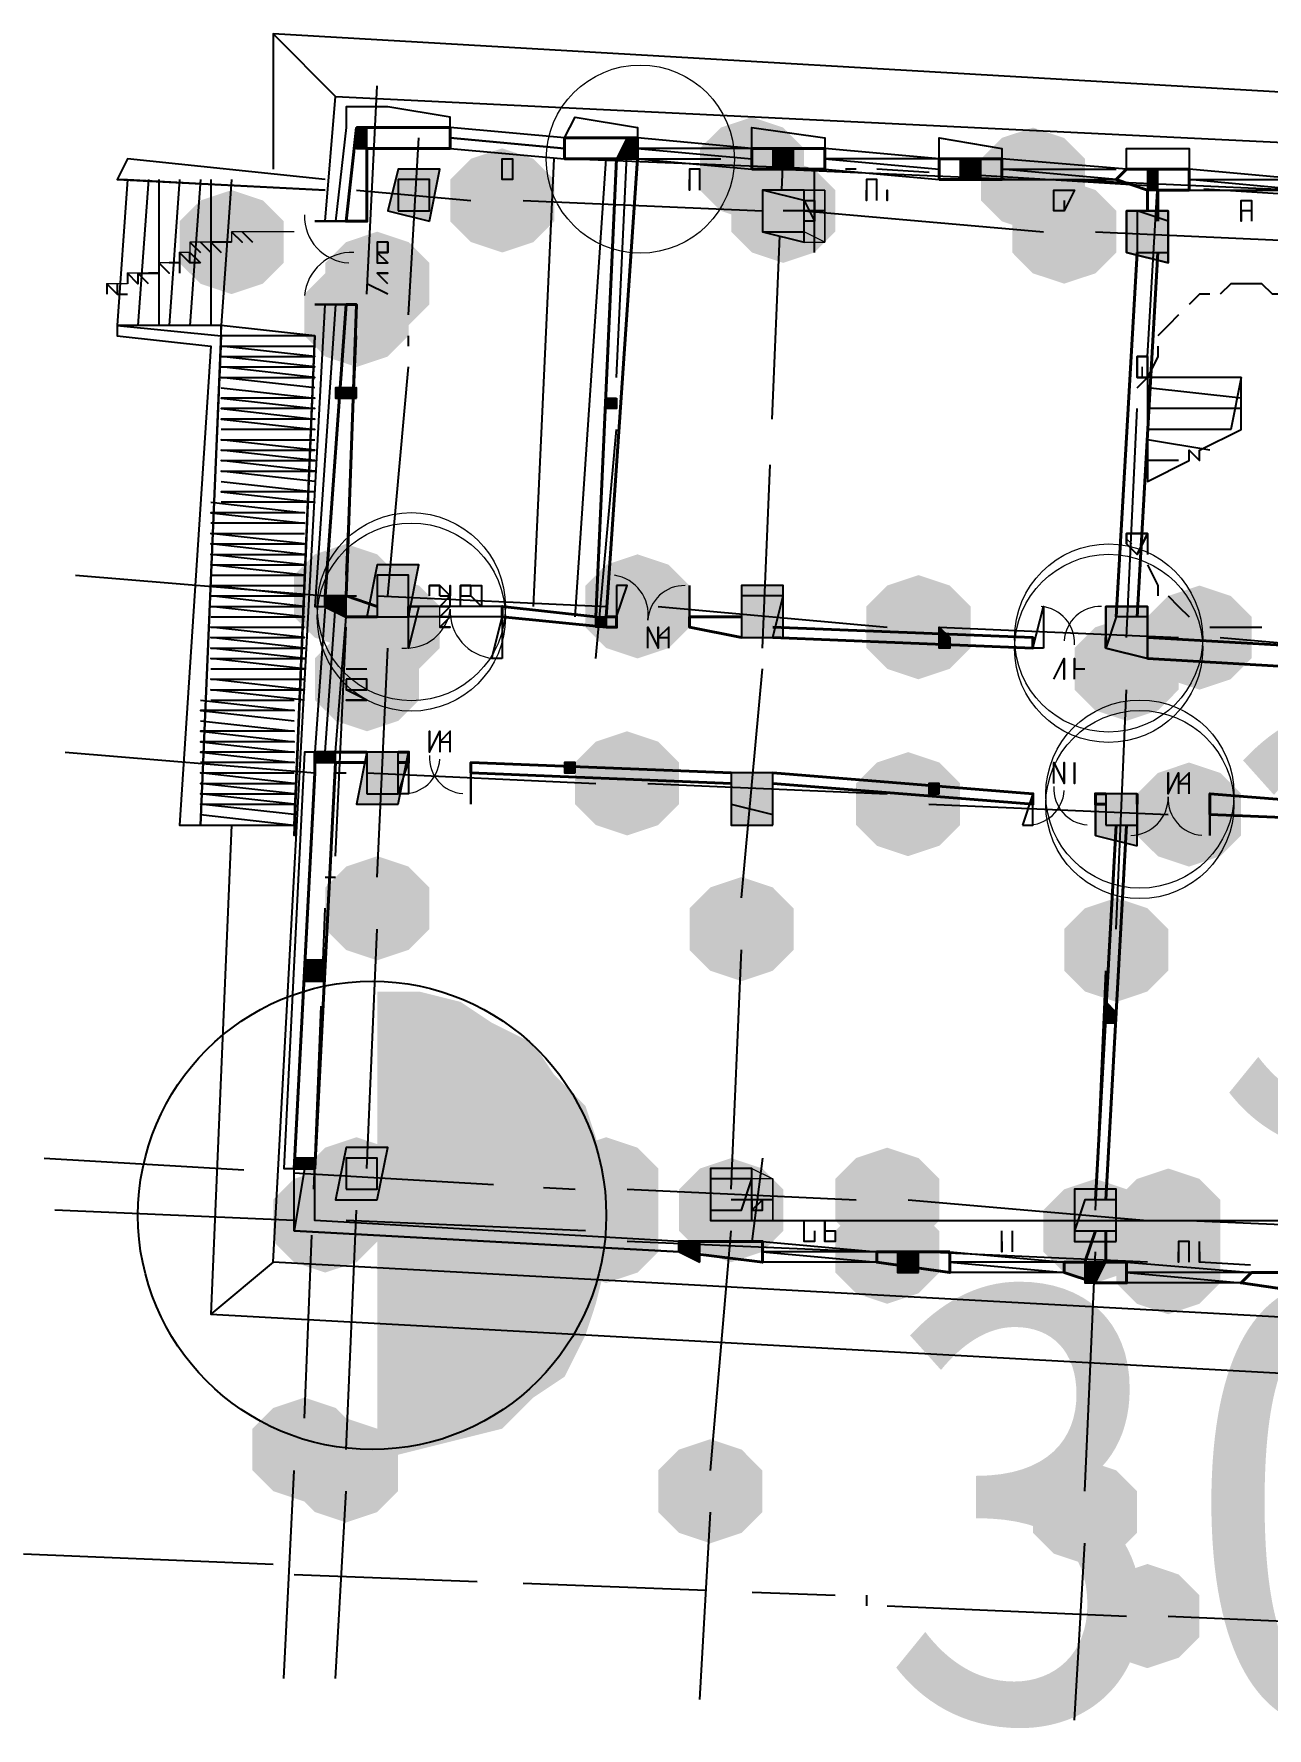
# Model space of a CAD drawing. Header units: millimetres. Extents: x 1542 to 2698, y 1376 to 2197.
# Drawn here: x 1645.37 to 1666.45, y 1821.45 to 1850.41 of the extents above; entities that cross this region are included whole.
import ezdxf

# ---------------------------------------------------------------- set-up
doc = ezdxf.new("R2010")
doc.units = ezdxf.units.MM
doc.linetypes.add('PDF_IMPORT', pattern=[1, 0.8, -0.2])
for name, color, linetype in [('PDF_0', 7, 'Continuous'), ('PDF_COLU', 7, 'Continuous'), ('PDF_COLU_GZ', 7, 'Continuous'), ('PDF_COLU_GZ_HATCH', 6, 'Continuous'), ('PDF_DOTE', 1, 'Continuous'), ('PDF_GROUND', 2, 'Continuous'), ('PDF_STAIR', 2, 'Continuous'), ('PDF_WALL', 5, 'Continuous'), ('PDF_WINDOW', 2, 'Continuous'), ('PDF_WINDOW_TEXT', 7, 'Continuous'), ('PDF_勘探点', 5, 'Continuous'), ('PDF_文字', 5, 'Continuous'), ('PDF_照明平面导线层', 3, 'Continuous')]:
    doc.layers.add(name, color=color, linetype=linetype)
for name, color, linetype, true_color in [('PDF_COLU-HATCH', 251, 'Continuous', 0x5a5a5a), ('PDF_COLUMN', 254, 'Continuous', 0xdcdcdc), ('PDF_PUB_HATCH', 8, 'Continuous', 0x7f7f7f)]:
    doc.layers.add(name, color=color, linetype=linetype, true_color=true_color)
doc.styles.add('PDF SimSun', font='')
doc.styles.get('PDF SimSun').set_extended_font_data('SimSun')

msp = doc.modelspace()

# ---------------------------------------------------------------- hatches: boundary and pattern name
at = {"layer": 'PDF_0', "transparency": 33554559}
msp.add_hatch(color=256, dxfattribs=at).paths.add_polyline_path([(1648.75, 1847.738), (1648.216, 1847.56), (1647.86, 1847.204), (1647.86, 1846.492), (1648.216, 1846.137), (1648.75, 1845.959), (1649.284, 1846.137), (1649.64, 1846.492), (1649.64, 1847.204), (1649.284, 1847.56)])
at = {"layer": 'PDF_COLU-HATCH', "transparency": 33554559}
for points in [[(1652.309, 1848.094), (1651.597, 1848.094), (1651.419, 1847.382), (1652.131, 1847.204)], [(1658.536, 1847.738), (1657.824, 1847.738), (1657.824, 1847.026), (1658.536, 1846.848)], [(1664.763, 1847.382), (1664.052, 1847.382), (1664.052, 1846.67), (1664.763, 1846.492)], [(1651.953, 1841.333), (1651.241, 1841.333), (1651.063, 1840.443), (1651.775, 1840.443)], [(1658.18, 1840.977), (1657.468, 1840.977), (1657.468, 1840.087), (1658.18, 1840.087)], [(1664.408, 1840.621), (1663.696, 1840.621), (1663.696, 1839.909), (1664.408, 1839.731)], [(1651.775, 1838.13), (1651.063, 1838.13), (1650.885, 1837.24), (1651.597, 1837.24)], [(1658.002, 1837.774), (1657.291, 1837.774), (1657.291, 1836.884), (1658.002, 1836.884)], [(1664.23, 1837.418), (1663.518, 1837.418), (1663.518, 1836.706), (1664.23, 1836.529)], [(1651.419, 1831.369), (1650.707, 1831.369), (1650.529, 1830.479), (1651.241, 1830.479)], [(1657.646, 1831.013), (1656.935, 1831.013), (1656.935, 1830.123), (1657.646, 1830.123)], [(1663.874, 1830.657), (1663.162, 1830.657), (1663.162, 1829.767), (1663.874, 1829.767)]]:
    msp.add_hatch(color=256, dxfattribs=at).paths.add_polyline_path(points)
at = {"layer": 'PDF_COLU_GZ_HATCH', "transparency": 33554559}
for points in [[(1651.063, 1848.805), (1650.885, 1848.805), (1650.885, 1848.45), (1651.063, 1848.45)], [(1655.689, 1848.628), (1655.511, 1848.628), (1655.333, 1848.272), (1655.689, 1848.272)], [(1658.358, 1848.45), (1658.002, 1848.45), (1658.002, 1848.094), (1658.358, 1848.094)], [(1661.561, 1848.272), (1661.205, 1848.272), (1661.205, 1847.916), (1661.561, 1847.916)], [(1664.586, 1848.094), (1664.408, 1848.094), (1664.408, 1847.738), (1664.586, 1847.738)], [(1650.885, 1844.357), (1650.529, 1844.357), (1650.529, 1844.179), (1650.885, 1844.179)], [(1655.333, 1844.179), (1655.155, 1844.179), (1655.155, 1844.001), (1655.333, 1844.001)], [(1650.707, 1840.799), (1650.351, 1840.799), (1650.351, 1840.621), (1650.707, 1840.443)], [(1655.155, 1840.443), (1654.977, 1840.443), (1654.977, 1840.265), (1655.155, 1840.265)], [(1661.027, 1840.087), (1660.849, 1840.265), (1660.849, 1839.909), (1661.027, 1839.909)], [(1650.529, 1838.13), (1650.173, 1838.13), (1650.173, 1837.952), (1650.529, 1837.952)], [(1654.622, 1837.952), (1654.444, 1837.952), (1654.444, 1837.774), (1654.622, 1837.774)], [(1660.849, 1837.596), (1660.671, 1837.596), (1660.671, 1837.418), (1660.849, 1837.418)], [(1650.351, 1834.571), (1649.996, 1834.571), (1649.996, 1834.215), (1650.351, 1834.215)], [(1663.874, 1833.682), (1663.696, 1833.86), (1663.696, 1833.504), (1663.874, 1833.504)], [(1650.173, 1831.191), (1649.818, 1831.191), (1649.818, 1831.013), (1650.173, 1831.013)], [(1656.757, 1829.767), (1656.401, 1829.767), (1656.401, 1829.589), (1656.757, 1829.411)], [(1660.493, 1829.589), (1660.137, 1829.589), (1660.137, 1829.234), (1660.493, 1829.234)], [(1663.696, 1829.411), (1663.34, 1829.411), (1663.34, 1829.056), (1663.518, 1829.056)]]:
    msp.add_hatch(color=256, dxfattribs=at).paths.add_polyline_path(points)
at = {"layer": 'PDF_DOTE', "transparency": 33554559}
for points in [[(1657.646, 1848.983), (1657.113, 1848.805), (1656.757, 1848.45), (1656.757, 1847.738), (1657.113, 1847.382), (1657.646, 1847.204), (1658.18, 1847.382), (1658.536, 1847.738), (1658.536, 1848.45), (1658.18, 1848.805)], [(1662.45, 1848.805), (1661.917, 1848.628), (1661.561, 1848.272), (1661.561, 1847.56), (1661.917, 1847.204), (1662.45, 1847.026), (1662.984, 1847.204), (1663.34, 1847.56), (1663.34, 1848.272), (1662.984, 1848.628)], [(1653.376, 1848.45), (1652.842, 1848.272), (1652.487, 1847.916), (1652.487, 1847.204), (1652.842, 1846.848), (1653.376, 1846.67), (1653.91, 1846.848), (1654.266, 1847.204), (1654.266, 1847.916), (1653.91, 1848.272)], [(1658.18, 1848.272), (1657.646, 1848.094), (1657.291, 1847.738), (1657.291, 1847.026), (1657.646, 1846.67), (1658.18, 1846.492), (1658.714, 1846.67), (1659.07, 1847.026), (1659.07, 1847.738), (1658.714, 1848.094)], [(1662.984, 1847.916), (1662.45, 1847.738), (1662.095, 1847.382), (1662.095, 1846.67), (1662.45, 1846.314), (1662.984, 1846.137), (1663.518, 1846.314), (1663.874, 1846.67), (1663.874, 1847.382), (1663.518, 1847.738)], [(1650.885, 1846.492), (1650.351, 1846.314), (1649.996, 1845.959), (1649.996, 1845.247), (1650.351, 1844.891), (1650.885, 1844.713), (1651.419, 1844.891), (1651.775, 1845.247), (1651.775, 1845.959), (1651.419, 1846.314)], [(1650.707, 1841.688), (1650.173, 1841.51), (1649.818, 1841.155), (1649.818, 1840.443), (1650.173, 1840.087), (1650.707, 1839.909), (1651.241, 1840.087), (1651.597, 1840.443), (1651.597, 1841.155), (1651.241, 1841.51)], [(1655.689, 1841.51), (1655.155, 1841.333), (1654.8, 1840.977), (1654.8, 1840.265), (1655.155, 1839.909), (1655.689, 1839.731), (1656.223, 1839.909), (1656.579, 1840.265), (1656.579, 1840.977), (1656.223, 1841.333)], [(1651.419, 1841.155), (1650.885, 1840.977), (1650.529, 1840.621), (1650.529, 1839.909), (1650.885, 1839.553), (1651.419, 1839.375), (1651.953, 1839.553), (1652.309, 1839.909), (1652.309, 1840.621), (1651.953, 1840.977)], [(1660.493, 1841.155), (1659.959, 1840.977), (1659.604, 1840.621), (1659.604, 1839.909), (1659.959, 1839.553), (1660.493, 1839.375), (1661.027, 1839.553), (1661.383, 1839.909), (1661.383, 1840.621), (1661.027, 1840.977)], [(1665.297, 1840.977), (1664.763, 1840.799), (1664.408, 1840.443), (1664.408, 1839.731), (1664.763, 1839.375), (1665.297, 1839.197), (1665.831, 1839.375), (1666.187, 1839.731), (1666.187, 1840.443), (1665.831, 1840.799)], [(1664.052, 1840.443), (1663.518, 1840.265), (1663.162, 1839.909), (1663.162, 1839.197), (1663.518, 1838.842), (1664.052, 1838.664), (1664.586, 1838.842), (1664.941, 1839.197), (1664.941, 1839.909), (1664.586, 1840.265)], [(1655.511, 1838.486), (1654.977, 1838.308), (1654.622, 1837.952), (1654.622, 1837.24), (1654.977, 1836.884), (1655.511, 1836.706), (1656.045, 1836.884), (1656.401, 1837.24), (1656.401, 1837.952), (1656.045, 1838.308)], [(1660.315, 1838.13), (1659.782, 1837.952), (1659.426, 1837.596), (1659.426, 1836.884), (1659.782, 1836.529), (1660.315, 1836.351), (1660.849, 1836.529), (1661.205, 1836.884), (1661.205, 1837.596), (1660.849, 1837.952)], [(1665.119, 1837.952), (1664.586, 1837.774), (1664.23, 1837.418), (1664.23, 1836.706), (1664.586, 1836.351), (1665.119, 1836.173), (1665.653, 1836.351), (1666.009, 1836.706), (1666.009, 1837.418), (1665.653, 1837.774)], [(1651.241, 1836.351), (1650.707, 1836.173), (1650.351, 1835.817), (1650.351, 1835.105), (1650.707, 1834.749), (1651.241, 1834.571), (1651.775, 1834.749), (1652.131, 1835.105), (1652.131, 1835.817), (1651.775, 1836.173)], [(1657.468, 1835.995), (1656.935, 1835.817), (1656.579, 1835.461), (1656.579, 1834.749), (1656.935, 1834.393), (1657.468, 1834.215), (1658.002, 1834.393), (1658.358, 1834.749), (1658.358, 1835.461), (1658.002, 1835.817)], [(1663.874, 1835.639), (1663.34, 1835.461), (1662.984, 1835.105), (1662.984, 1834.393), (1663.34, 1834.038), (1663.874, 1833.86), (1664.408, 1834.038), (1664.763, 1834.393), (1664.763, 1835.105), (1664.408, 1835.461)], [(1650.885, 1831.547), (1650.351, 1831.369), (1649.996, 1831.013), (1649.996, 1830.301), (1650.351, 1829.945), (1650.885, 1829.767), (1651.419, 1829.945), (1651.775, 1830.301), (1651.775, 1831.013), (1651.419, 1831.369)], [(1655.155, 1831.547), (1654.622, 1831.369), (1654.266, 1831.013), (1654.266, 1830.301), (1654.622, 1829.945), (1655.155, 1829.767), (1655.689, 1829.945), (1656.045, 1830.301), (1656.045, 1831.013), (1655.689, 1831.369)], [(1657.291, 1831.191), (1656.757, 1831.013), (1656.401, 1830.657), (1656.401, 1829.945), (1656.757, 1829.589), (1657.291, 1829.411), (1657.824, 1829.589), (1658.18, 1829.945), (1658.18, 1830.657), (1657.824, 1831.013)], [(1659.959, 1831.369), (1659.426, 1831.191), (1659.07, 1830.835), (1659.07, 1830.123), (1659.426, 1829.767), (1659.959, 1829.589), (1660.493, 1829.767), (1660.849, 1830.123), (1660.849, 1830.835), (1660.493, 1831.191)], [(1650.351, 1831.013), (1649.818, 1830.835), (1649.462, 1830.479), (1649.462, 1829.767), (1649.818, 1829.411), (1650.351, 1829.234), (1650.885, 1829.411), (1651.241, 1829.767), (1651.241, 1830.479), (1650.885, 1830.835)], [(1655.155, 1830.835), (1654.622, 1830.657), (1654.266, 1830.301), (1654.266, 1829.589), (1654.622, 1829.234), (1655.155, 1829.056), (1655.689, 1829.234), (1656.045, 1829.589), (1656.045, 1830.301), (1655.689, 1830.657)], [(1663.518, 1830.835), (1662.984, 1830.657), (1662.628, 1830.301), (1662.628, 1829.589), (1662.984, 1829.234), (1663.518, 1829.056), (1664.052, 1829.234), (1664.408, 1829.589), (1664.408, 1830.301), (1664.052, 1830.657)], [(1664.763, 1831.013), (1664.23, 1830.835), (1663.874, 1830.479), (1663.874, 1829.767), (1664.23, 1829.411), (1664.763, 1829.234), (1665.297, 1829.411), (1665.653, 1829.767), (1665.653, 1830.479), (1665.297, 1830.835)], [(1659.959, 1830.479), (1659.426, 1830.301), (1659.07, 1829.945), (1659.07, 1829.234), (1659.426, 1828.878), (1659.959, 1828.7), (1660.493, 1828.878), (1660.849, 1829.234), (1660.849, 1829.945), (1660.493, 1830.301)], [(1664.763, 1830.301), (1664.23, 1830.123), (1663.874, 1829.767), (1663.874, 1829.056), (1664.23, 1828.7), (1664.763, 1828.522), (1665.297, 1828.7), (1665.653, 1829.056), (1665.653, 1829.767), (1665.297, 1830.123)], [(1649.996, 1827.098), (1649.462, 1826.92), (1649.106, 1826.565), (1649.106, 1825.853), (1649.462, 1825.497), (1649.996, 1825.319), (1650.529, 1825.497), (1650.885, 1825.853), (1650.885, 1826.565), (1650.529, 1826.92)], [(1650.707, 1826.743), (1650.173, 1826.565), (1649.818, 1826.209), (1649.818, 1825.497), (1650.173, 1825.141), (1650.707, 1824.963), (1651.241, 1825.141), (1651.597, 1825.497), (1651.597, 1826.209), (1651.241, 1826.565)], [(1656.935, 1826.387), (1656.401, 1826.209), (1656.045, 1825.853), (1656.045, 1825.141), (1656.401, 1824.785), (1656.935, 1824.607), (1657.468, 1824.785), (1657.824, 1825.141), (1657.824, 1825.853), (1657.468, 1826.209)], [(1663.34, 1826.031), (1662.806, 1825.853), (1662.45, 1825.497), (1662.45, 1824.785), (1662.806, 1824.429), (1663.34, 1824.252), (1663.874, 1824.429), (1664.23, 1824.785), (1664.23, 1825.497), (1663.874, 1825.853)], [(1664.408, 1824.252), (1663.874, 1824.074), (1663.518, 1823.718), (1663.518, 1823.006), (1663.874, 1822.65), (1664.408, 1822.472), (1664.941, 1822.65), (1665.297, 1823.006), (1665.297, 1823.718), (1664.941, 1824.074)]]:
    msp.add_hatch(color=256, dxfattribs=at).paths.add_polyline_path(points)
at = {"layer": 'PDF_PUB_HATCH', "transparency": 33554559}
for points in [[(1652.131, 1847.916), (1651.597, 1847.916), (1651.597, 1847.382), (1652.131, 1847.382)], [(1658.536, 1847.56), (1657.824, 1847.738), (1657.824, 1847.026), (1658.536, 1847.026)], [(1664.763, 1847.204), (1664.23, 1847.382), (1664.23, 1846.67), (1664.763, 1846.67)], [(1651.775, 1841.155), (1651.241, 1841.155), (1651.241, 1840.443), (1651.775, 1840.443)], [(1658.18, 1840.799), (1657.468, 1840.799), (1657.468, 1840.087), (1658.002, 1840.087)], [(1664.408, 1840.443), (1663.874, 1840.443), (1663.696, 1839.909), (1664.408, 1839.731)], [(1651.597, 1838.13), (1651.063, 1838.13), (1651.063, 1837.418), (1651.597, 1837.418)], [(1658.002, 1837.774), (1657.291, 1837.774), (1657.291, 1837.24), (1658.002, 1837.062)], [(1664.23, 1837.418), (1663.696, 1837.418), (1663.696, 1836.884), (1664.23, 1836.884)], [(1651.241, 1831.191), (1650.707, 1831.191), (1650.707, 1830.657), (1651.241, 1830.657)], [(1657.646, 1830.835), (1656.935, 1830.835), (1656.935, 1830.301), (1657.468, 1830.301)], [(1663.874, 1830.479), (1663.34, 1830.479), (1663.162, 1829.945), (1663.874, 1829.945)]]:
    msp.add_hatch(color=256, dxfattribs=at).paths.add_polyline_path(points)
at = {"layer": 'PDF_WINDOW_TEXT', "transparency": 33554559}
for points in [[(1651.241, 1847.026), (1650.707, 1846.848), (1650.351, 1846.492), (1650.351, 1845.781), (1650.707, 1845.425), (1651.241, 1845.247), (1651.775, 1845.425), (1652.131, 1845.781), (1652.131, 1846.492), (1651.775, 1846.848)], [(1651.063, 1840.265), (1650.529, 1840.087), (1650.173, 1839.731), (1650.173, 1839.019), (1650.529, 1838.664), (1651.063, 1838.486), (1651.597, 1838.664), (1651.953, 1839.019), (1651.953, 1839.731), (1651.597, 1840.087)]]:
    msp.add_hatch(color=256, dxfattribs=at).paths.add_polyline_path(points)
at = {"layer": 'PDF_勘探点', "transparency": 33554559}
msp.add_hatch(color=256, dxfattribs=at).paths.add_polyline_path([(1651.953, 1834.038), (1651.241, 1834.038), (1651.241, 1826.031), (1653.376, 1826.565), (1653.91, 1827.098), (1654.444, 1827.454), (1654.8, 1828.166), (1654.977, 1828.7), (1655.333, 1830.123), (1654.977, 1831.547), (1654.8, 1832.08), (1654.266, 1832.614), (1653.91, 1833.148), (1653.198, 1833.504), (1652.664, 1833.86)])

# ---------------------------------------------------------------- linework, layer by layer
at = {"layer": 'PDF_0', "lineweight": 25}
for points in [[(1650.351, 1847.204), (1650.529, 1849.339), (1668.856, 1848.45)], [(1652.487, 1848.805), (1652.487, 1848.983), (1651.419, 1849.161), (1650.707, 1849.161), (1650.707, 1848.805), (1650.529, 1847.204)], [(1654.444, 1848.628), (1654.622, 1848.983), (1655.689, 1848.805), (1655.689, 1848.628)], [(1657.646, 1848.45), (1657.646, 1848.805), (1658.892, 1848.628), (1658.892, 1848.45)], [(1660.849, 1848.272), (1660.849, 1848.628), (1661.917, 1848.45), (1661.917, 1848.272)], [(1650.351, 1847.916), (1646.971, 1848.272), (1646.793, 1847.916), (1650.351, 1847.738)], [(1664.052, 1848.094), (1664.052, 1848.45), (1665.119, 1848.45), (1665.119, 1848.094)], [(1658.536, 1847.56), (1658.714, 1847.56), (1658.714, 1847.204), (1658.536, 1847.204), (1658.536, 1847.56), (1658.714, 1847.204)], [(1658.714, 1847.382), (1658.714, 1847.382)], [(1648.038, 1846.848), (1648.216, 1846.67)], [(1648.394, 1846.848), (1648.394, 1846.67), (1648.216, 1846.848)], [(1648.75, 1846.848), (1648.572, 1846.848), (1648.394, 1846.848), (1648.572, 1846.67)], [(1648.75, 1847.026), (1648.928, 1846.848), (1648.75, 1847.026)], [(1648.928, 1847.026), (1649.106, 1846.848)], [(1649.106, 1847.026), (1649.106, 1847.026)], [(1647.505, 1846.492), (1647.682, 1846.314), (1647.505, 1846.492)], [(1648.038, 1846.492), (1647.86, 1846.67), (1647.86, 1846.492), (1647.682, 1846.492)], [(1647.86, 1846.492), (1647.86, 1846.314)], [(1647.149, 1846.314), (1647.149, 1846.137), (1646.971, 1846.314), (1646.971, 1846.137)], [(1647.327, 1846.137), (1647.149, 1846.314), (1647.327, 1846.314), (1647.505, 1846.314), (1647.327, 1846.314)], [(1646.793, 1845.959), (1646.615, 1846.137), (1646.615, 1845.959)], [(1646.793, 1846.137), (1646.793, 1845.959), (1646.971, 1845.959)], [(1688.606, 1827.276), (1649.462, 1829.411), (1650.351, 1845.781)], [(1650.529, 1845.781), (1650.173, 1840.621), (1650.351, 1840.621)], [(1648.572, 1845.425), (1646.793, 1845.425), (1646.793, 1845.247), (1648.394, 1845.069), (1647.86, 1836.884), (1648.216, 1836.884), (1648.572, 1845.069)], [(1648.572, 1845.247), (1648.216, 1836.884), (1648.572, 1845.247)], [(1650.173, 1845.247), (1649.818, 1836.706), (1650.173, 1845.247)], [(1652.309, 1840.799), (1652.487, 1840.799), (1652.309, 1840.621), (1652.487, 1840.621), (1652.487, 1840.799)], [(1653.376, 1840.621), (1651.775, 1840.621)], [(1653.376, 1840.443), (1651.775, 1840.443)], [(1652.309, 1840.621), (1652.309, 1840.621)], [(1652.309, 1840.443), (1652.487, 1840.621), (1652.309, 1840.443)], [(1652.487, 1840.621), (1652.309, 1840.443), (1652.487, 1840.621)], [(1652.309, 1840.443), (1652.487, 1840.443), (1652.309, 1840.443)], [(1652.487, 1840.443), (1652.309, 1840.265), (1652.487, 1840.443)], [(1652.309, 1840.265), (1652.487, 1840.265), (1652.309, 1840.265)], [(1652.487, 1840.265), (1652.487, 1840.265)], [(1650.173, 1838.13), (1649.996, 1838.13), (1649.64, 1831.013), (1649.818, 1831.013)], [(1657.646, 1830.301), (1657.824, 1830.301), (1657.824, 1830.479), (1657.646, 1830.479), (1657.646, 1830.301), (1657.824, 1830.479)], [(1657.824, 1830.479), (1657.824, 1830.479)]]:
    msp.add_lwpolyline(points, dxfattribs=at)
for points in [[(1650.351, 1847.738), (1646.793, 1847.916), (1646.971, 1847.916)], [(1664.052, 1847.382), (1664.763, 1847.382), (1664.763, 1846.492), (1664.052, 1846.67)], [(1648.216, 1846.492), (1648.038, 1846.492), (1648.038, 1846.67)], [(1648.572, 1845.247), (1648.572, 1845.425), (1646.793, 1845.425)], [(1663.696, 1840.621), (1664.408, 1840.621), (1664.408, 1839.731), (1663.696, 1839.909)]]:
    msp.add_lwpolyline(points, close=True, dxfattribs=at)
at = {"layer": 'PDF_0', "lineweight": 0}
for points in [[(1658.536, 1846.848), (1658.892, 1846.848), (1658.892, 1847.738), (1658.536, 1847.738), (1658.892, 1847.738), (1658.892, 1846.848), (1658.536, 1847.026)], [(1649.818, 1847.026), (1648.75, 1847.026), (1648.75, 1846.848), (1648.394, 1846.848), (1648.038, 1846.848), (1648.038, 1846.67), (1647.86, 1846.67), (1647.86, 1846.492), (1647.505, 1846.492), (1647.505, 1846.314), (1647.149, 1846.314), (1646.971, 1846.314), (1646.971, 1846.137), (1646.615, 1846.137)], [(1652.309, 1840.265), (1652.309, 1840.443), (1652.309, 1840.621), (1652.487, 1840.799)], [(1657.646, 1831.013), (1658.002, 1830.835), (1658.002, 1830.123), (1657.646, 1830.123), (1658.002, 1830.123), (1658.002, 1830.835), (1657.646, 1830.835)]]:
    msp.add_lwpolyline(points, dxfattribs=at)
at = {"layer": 'PDF_0', "color": 4, "lineweight": 25}
for points in [[(1649.996, 1831.013), (1649.818, 1829.945), (1656.401, 1829.589), (1649.818, 1829.945), (1649.818, 1831.013)], [(1656.401, 1829.767), (1650.173, 1830.123), (1650.173, 1831.013)]]:
    msp.add_lwpolyline(points, dxfattribs=at)
at = {"layer": 'PDF_COLU', "lineweight": 25}
for points in [[(1652.131, 1847.204), (1652.309, 1848.094), (1651.597, 1848.094), (1651.419, 1847.382)], [(1658.536, 1846.848), (1658.536, 1847.738), (1657.824, 1847.738), (1657.824, 1847.026)], [(1664.763, 1846.492), (1664.763, 1847.382), (1664.052, 1847.382), (1664.052, 1846.67)], [(1651.775, 1840.443), (1651.953, 1841.333), (1651.241, 1841.333), (1651.063, 1840.443)], [(1658.18, 1840.087), (1658.18, 1840.977), (1657.468, 1840.977), (1657.468, 1840.087)], [(1664.408, 1839.731), (1664.408, 1840.621), (1663.696, 1840.621), (1663.696, 1839.909)], [(1651.597, 1837.24), (1651.775, 1838.13), (1651.063, 1838.13), (1650.885, 1837.24)], [(1658.002, 1836.884), (1658.002, 1837.774), (1657.291, 1837.774), (1657.291, 1836.884)], [(1664.23, 1836.529), (1664.23, 1837.418), (1663.518, 1837.418), (1663.518, 1836.706)], [(1651.241, 1830.479), (1651.419, 1831.369), (1650.707, 1831.369), (1650.529, 1830.479)], [(1657.646, 1830.123), (1657.646, 1831.013), (1656.935, 1831.013), (1656.935, 1830.123)], [(1663.874, 1829.767), (1663.874, 1830.657), (1663.162, 1830.657), (1663.162, 1829.767)]]:
    msp.add_lwpolyline(points, close=True, dxfattribs=at)
at = {"layer": 'PDF_COLU_GZ', "lineweight": 25}
for points in [[(1651.063, 1848.45), (1651.063, 1848.805), (1650.885, 1848.805), (1650.885, 1848.45)], [(1655.689, 1848.272), (1655.689, 1848.628), (1655.511, 1848.628), (1655.333, 1848.272)], [(1658.358, 1848.094), (1658.358, 1848.45), (1658.002, 1848.45), (1658.002, 1848.094)], [(1661.561, 1847.916), (1661.561, 1848.272), (1661.205, 1848.272), (1661.205, 1847.916)], [(1664.586, 1847.738), (1664.586, 1848.094), (1664.408, 1848.094), (1664.408, 1847.738)], [(1664.23, 1844.535), (1664.23, 1844.891), (1664.408, 1844.891), (1664.408, 1844.535), (1664.23, 1844.535), (1664.408, 1844.535), (1664.408, 1844.891), (1664.23, 1844.891)], [(1650.885, 1844.179), (1650.885, 1844.357), (1650.529, 1844.357), (1650.529, 1844.179)], [(1655.333, 1844.179), (1655.333, 1844.001), (1655.155, 1844.001), (1655.155, 1844.179)], [(1664.052, 1841.688), (1664.052, 1841.866), (1664.408, 1841.866), (1664.23, 1841.51), (1664.052, 1841.688), (1664.23, 1841.51), (1664.408, 1841.866), (1664.052, 1841.866)], [(1650.707, 1840.443), (1650.707, 1840.799), (1650.351, 1840.799), (1650.351, 1840.621)], [(1655.155, 1840.443), (1655.155, 1840.265), (1654.977, 1840.265), (1654.977, 1840.443)], [(1661.027, 1840.087), (1661.027, 1839.909), (1660.849, 1839.909), (1660.849, 1840.265)], [(1650.529, 1837.952), (1650.529, 1838.13), (1650.173, 1838.13), (1650.173, 1837.952)], [(1654.622, 1837.774), (1654.622, 1837.952), (1654.444, 1837.952), (1654.444, 1837.774)], [(1660.849, 1837.418), (1660.849, 1837.596), (1660.671, 1837.596), (1660.671, 1837.418)], [(1650.351, 1834.215), (1650.351, 1834.571), (1649.996, 1834.571), (1649.996, 1834.215)], [(1663.874, 1833.504), (1663.874, 1833.682), (1663.696, 1833.86), (1663.696, 1833.504)], [(1650.173, 1831.013), (1650.173, 1831.191), (1649.818, 1831.191), (1649.818, 1831.013)], [(1656.757, 1829.411), (1656.757, 1829.767), (1656.401, 1829.767), (1656.401, 1829.589)], [(1660.493, 1829.234), (1660.493, 1829.589), (1660.137, 1829.589), (1660.137, 1829.234)], [(1663.518, 1829.056), (1663.696, 1829.411), (1663.34, 1829.411), (1663.34, 1829.056)]]:
    msp.add_lwpolyline(points, close=True, dxfattribs=at)
at = {"layer": 'PDF_COLU_GZ_HATCH', "lineweight": 0}
for points in [[(1664.319, 1844.535), (1664.319, 1844.713), (1664.319, 1844.713), (1664.319, 1844.713), (1664.319, 1844.713), (1664.319, 1844.713)], [(1664.052, 1841.777), (1664.141, 1841.688), (1664.141, 1841.688), (1664.141, 1841.688), (1664.141, 1841.688), (1664.141, 1841.688)]]:
    msp.add_lwpolyline(points, close=True, dxfattribs=at)
at = {"layer": 'PDF_COLUMN', "lineweight": 25}
for points in [[(1651.597, 1847.382), (1652.131, 1847.382), (1652.131, 1847.916), (1651.597, 1847.916)], [(1657.824, 1847.026), (1658.536, 1847.026), (1658.536, 1847.56), (1657.824, 1847.738)], [(1664.23, 1846.67), (1664.763, 1846.67), (1664.763, 1847.204), (1664.23, 1847.382)], [(1651.241, 1840.443), (1651.775, 1840.443), (1651.775, 1841.155), (1651.241, 1841.155)], [(1657.468, 1840.087), (1658.002, 1840.087), (1658.18, 1840.799), (1657.468, 1840.799)], [(1663.696, 1839.909), (1664.408, 1839.731), (1664.408, 1840.443), (1663.874, 1840.443)], [(1651.063, 1837.418), (1651.597, 1837.418), (1651.597, 1838.13), (1651.063, 1838.13)], [(1657.291, 1837.24), (1658.002, 1837.062), (1658.002, 1837.774), (1657.291, 1837.774)], [(1663.696, 1836.884), (1664.23, 1836.884), (1664.23, 1837.418), (1663.696, 1837.418)], [(1650.707, 1830.657), (1651.241, 1830.657), (1651.241, 1831.191), (1650.707, 1831.191)], [(1656.935, 1830.301), (1657.468, 1830.301), (1657.646, 1830.835), (1656.935, 1830.835)], [(1663.162, 1829.945), (1663.874, 1829.945), (1663.874, 1830.479), (1663.34, 1830.479)]]:
    msp.add_lwpolyline(points, close=True, dxfattribs=at)
at = {"layer": 'PDF_DOTE', "lineweight": 25}
for points in [[(1651.063, 1845.959), (1651.241, 1849.517)], [(1651.775, 1845.603), (1651.953, 1848.628)], [(1658.892, 1848.094), (1654.444, 1848.272), (1657.113, 1848.272)], [(1655.333, 1844.535), (1655.511, 1848.45)], [(1662.095, 1847.916), (1658.002, 1848.094)], [(1658.714, 1846.67), (1658.714, 1848.094)], [(1659.426, 1848.094), (1659.248, 1848.094)], [(1666.899, 1847.738), (1662.806, 1847.916)], [(1664.408, 1844.891), (1664.586, 1847.916)], [(1650.885, 1847.738), (1652.842, 1847.56)], [(1653.732, 1847.56), (1657.824, 1847.382)], [(1658.892, 1847.382), (1658.18, 1847.382)], [(1658.536, 1847.382), (1662.628, 1847.026)], [(1663.518, 1847.026), (1667.432, 1846.848)], [(1650.707, 1841.155), (1650.885, 1845.247)], [(1651.775, 1845.069), (1651.775, 1845.247)], [(1651.419, 1840.799), (1651.775, 1844.713)], [(1664.23, 1844.357), (1664.408, 1844.535)], [(1655.333, 1844.001), (1655.333, 1844.179)], [(1664.052, 1840.087), (1664.23, 1844.001)], [(1654.977, 1839.731), (1655.333, 1843.646)], [(1646.081, 1841.155), (1650.351, 1840.799)], [(1650.707, 1840.799), (1650.885, 1840.799)], [(1651.241, 1840.799), (1655.155, 1840.621)], [(1656.045, 1840.621), (1659.959, 1840.265)], [(1650.529, 1836.351), (1650.707, 1840.265)], [(1660.849, 1840.265), (1664.941, 1840.087)], [(1651.241, 1835.995), (1651.419, 1839.909)], [(1665.653, 1840.087), (1669.745, 1839.731)], [(1657.468, 1835.639), (1657.824, 1839.553)], [(1663.874, 1835.105), (1664.052, 1839.197)], [(1645.903, 1838.13), (1650.173, 1837.774)], [(1650.529, 1837.774), (1650.707, 1837.774)], [(1651.063, 1837.774), (1654.977, 1837.596)], [(1655.867, 1837.596), (1659.959, 1837.418)], [(1660.671, 1837.24), (1664.763, 1837.062)], [(1665.475, 1837.062), (1669.568, 1836.884)], [(1650.351, 1835.995), (1650.529, 1835.995)], [(1651.063, 1831.013), (1651.241, 1835.105)], [(1657.291, 1830.657), (1657.468, 1834.749)], [(1663.518, 1830.301), (1663.696, 1834.393)], [(1657.824, 1831.191), (1657.646, 1829.767)], [(1655.511, 1830.657), (1659.426, 1830.479)], [(1649.818, 1830.123), (1645.725, 1830.301)], [(1650.707, 1826.209), (1650.885, 1830.301)], [(1658.002, 1830.479), (1657.291, 1830.479)], [(1660.315, 1830.479), (1664.408, 1830.123)], [(1654.8, 1829.945), (1650.707, 1830.123)], [(1665.119, 1830.123), (1669.212, 1829.945)], [(1659.604, 1829.589), (1655.511, 1829.767)], [(1656.935, 1825.853), (1657.291, 1829.945)], [(1664.408, 1829.411), (1660.493, 1829.589)], [(1663.34, 1825.497), (1663.518, 1829.589)], [(1649.64, 1822.294), (1649.818, 1825.853)], [(1650.529, 1822.294), (1650.707, 1825.497)], [(1656.757, 1821.938), (1656.935, 1825.141)], [(1663.162, 1821.583), (1663.34, 1824.607)], [(1645.192, 1824.429), (1649.462, 1824.252)], [(1659.604, 1823.718), (1659.604, 1823.54)], [(1659.959, 1823.54), (1664.052, 1823.362)], [(1664.763, 1823.362), (1668.856, 1823.184)]]:
    msp.add_lwpolyline(points, dxfattribs=at)
at = {"layer": 'PDF_DOTE', "linetype": 'PDF_IMPORT', "lineweight": 25, "ltscale": 3.918436}
for points in [[(1657.824, 1839.909), (1658.18, 1848.272)], [(1668.5, 1847.56), (1659.782, 1848.094)], [(1649.996, 1826.743), (1650.351, 1835.461)], [(1649.818, 1824.074), (1659.07, 1823.718)]]:
    msp.add_lwpolyline(points, dxfattribs=at)
at = {"layer": 'PDF_DOTE', "linetype": 'PDF_IMPORT', "lineweight": 25, "ltscale": 4.273953}
msp.add_lwpolyline([(1645.547, 1831.191), (1654.622, 1830.657)], dxfattribs=at)
at = {"layer": 'PDF_DOTE', "linetype": 'PDF_IMPORT', "lineweight": 25, "ltscale": 3.930536}
msp.add_lwpolyline([(1674.016, 1828.878), (1665.297, 1829.411)], dxfattribs=at)
at = {"layer": 'PDF_GROUND', "lineweight": 25}
for points in [[(1649.462, 1850.407), (1649.462, 1848.094)], [(1667.966, 1849.339), (1649.462, 1850.407), (1650.529, 1849.339)], [(1648.75, 1836.884), (1648.394, 1828.522)], [(1649.462, 1829.411), (1648.394, 1828.522), (1687.182, 1826.387)]]:
    msp.add_lwpolyline(points, dxfattribs=at)
at = {"layer": 'PDF_STAIR', "lineweight": 25}
for points in [[(1646.971, 1847.916), (1646.793, 1845.425)], [(1647.327, 1847.916), (1647.149, 1845.425)], [(1647.505, 1847.916), (1647.505, 1845.425)], [(1647.86, 1847.916), (1647.682, 1845.425)], [(1648.216, 1847.916), (1648.038, 1845.425)], [(1648.394, 1847.916), (1648.394, 1845.425)], [(1648.75, 1847.916), (1648.572, 1845.425)], [(1650.173, 1845.247), (1648.572, 1845.425), (1648.216, 1836.884), (1649.818, 1836.884), (1650.173, 1845.247), (1648.572, 1845.247)], [(1650.173, 1844.357), (1648.572, 1844.535), (1650.173, 1844.535), (1648.572, 1844.713), (1650.173, 1844.713), (1648.572, 1844.891), (1650.173, 1844.891), (1648.572, 1845.069), (1650.173, 1845.069)], [(1666.009, 1843.646), (1666.009, 1844.535), (1664.408, 1844.535), (1664.408, 1842.756), (1665.119, 1843.112), (1665.119, 1843.29), (1665.297, 1843.112), (1665.297, 1843.29), (1666.009, 1843.646), (1666.009, 1844.535), (1665.831, 1843.646), (1664.408, 1843.646)], [(1666.009, 1844.535), (1666.009, 1844.535)], [(1648.572, 1844.357), (1650.173, 1844.179), (1648.572, 1844.179), (1650.173, 1844.001), (1648.572, 1844.001), (1650.173, 1843.824), (1648.572, 1843.824), (1650.173, 1843.646), (1648.572, 1843.646)], [(1666.009, 1844.179), (1664.408, 1844.357)], [(1666.009, 1844.001), (1664.408, 1844.001)], [(1650.173, 1842.756), (1648.572, 1842.934), (1650.173, 1842.934), (1648.572, 1843.112), (1650.173, 1843.112), (1648.572, 1843.29), (1650.173, 1843.29), (1648.572, 1843.468), (1650.173, 1843.468)], [(1665.475, 1843.29), (1664.408, 1843.468)], [(1664.941, 1843.112), (1664.408, 1843.112)], [(1648.572, 1842.756), (1650.173, 1842.578), (1648.572, 1842.578), (1650.173, 1842.4), (1648.572, 1842.4)], [(1648.394, 1842.4), (1649.996, 1842.222), (1648.394, 1842.222), (1649.996, 1842.044), (1648.394, 1842.044)], [(1648.394, 1841.155), (1649.996, 1841.155), (1648.394, 1841.333), (1649.996, 1841.333), (1648.394, 1841.51), (1649.996, 1841.51), (1648.394, 1841.688), (1649.996, 1841.688), (1648.394, 1841.866), (1649.996, 1841.866)], [(1648.394, 1840.443), (1649.996, 1840.443), (1648.394, 1840.621), (1649.996, 1840.621), (1648.394, 1840.799), (1649.996, 1840.799), (1648.394, 1840.977), (1649.996, 1840.977)], [(1648.394, 1839.553), (1649.996, 1839.553), (1648.394, 1839.731), (1649.996, 1839.731), (1648.394, 1839.909), (1649.996, 1839.909), (1648.394, 1840.087), (1649.996, 1840.087), (1648.394, 1840.265), (1649.996, 1840.265)], [(1649.996, 1839.019), (1648.394, 1839.197), (1649.996, 1839.197), (1648.394, 1839.375), (1649.996, 1839.375)], [(1648.216, 1839.019), (1649.818, 1838.842), (1648.216, 1838.842), (1649.818, 1838.664)], [(1648.394, 1839.019), (1649.818, 1839.019)], [(1648.216, 1838.664), (1649.818, 1838.486), (1648.216, 1838.486), (1649.818, 1838.308), (1648.216, 1838.308), (1649.818, 1838.13), (1648.216, 1838.13), (1649.818, 1837.952), (1648.216, 1837.952)], [(1649.818, 1837.062), (1648.216, 1837.24), (1649.818, 1837.24), (1648.216, 1837.418), (1649.818, 1837.418), (1648.216, 1837.596), (1649.818, 1837.596), (1648.216, 1837.774), (1649.818, 1837.774)], [(1648.216, 1837.062), (1649.818, 1836.884)]]:
    msp.add_lwpolyline(points, dxfattribs=at)
at = {"layer": 'PDF_STAIR', "color": 254, "lineweight": 25, "true_color": 0xdcdcdc}
for points in [[(1665.475, 1845.959), (1665.297, 1845.959), (1665.119, 1845.781)], [(1666.721, 1845.959), (1666.543, 1845.959), (1666.365, 1846.137), (1666.187, 1846.137), (1665.831, 1846.137), (1665.653, 1845.959)], [(1664.941, 1845.603), (1664.763, 1845.425), (1664.586, 1845.247)], [(1664.586, 1845.069), (1664.586, 1844.891), (1664.408, 1844.535)], [(1664.408, 1841.866), (1664.408, 1841.51)], [(1664.408, 1841.333), (1664.586, 1840.977), (1664.586, 1840.799)], [(1664.763, 1840.799), (1664.941, 1840.621), (1665.119, 1840.443)], [(1665.475, 1840.265), (1665.831, 1840.265), (1666.009, 1840.265), (1666.365, 1840.265)]]:
    msp.add_lwpolyline(points, dxfattribs=at)
at = {"layer": 'PDF_WALL', "lineweight": 40}
for points in [[(1650.885, 1848.805), (1650.707, 1847.204), (1651.063, 1847.204), (1651.063, 1848.45), (1652.487, 1848.45), (1652.487, 1848.805)], [(1655.511, 1848.628), (1654.444, 1848.628), (1654.444, 1848.272), (1655.333, 1848.272), (1654.977, 1840.443), (1653.376, 1840.621), (1653.376, 1840.443), (1655.155, 1840.265), (1655.333, 1840.265), (1655.333, 1840.443), (1655.155, 1840.443), (1655.689, 1848.272), (1655.689, 1848.628)], [(1657.646, 1848.094), (1658.892, 1848.094), (1658.892, 1848.45), (1657.646, 1848.45)], [(1660.849, 1847.916), (1661.917, 1847.916), (1661.917, 1848.272), (1660.849, 1848.272)], [(1656.401, 1829.589), (1657.824, 1829.411), (1657.824, 1829.767), (1656.401, 1829.767)], [(1661.027, 1829.589), (1659.782, 1829.589), (1659.782, 1829.411), (1661.027, 1829.234)], [(1667.254, 1829.234), (1666.187, 1829.234), (1666.009, 1829.056), (1667.254, 1828.878)]]:
    msp.add_lwpolyline(points, close=True, dxfattribs=at)
for points in [[(1664.586, 1847.204), (1664.586, 1847.738), (1665.119, 1847.738), (1665.119, 1848.094), (1664.586, 1848.094), (1664.052, 1848.094), (1663.874, 1847.916), (1664.408, 1847.738), (1664.408, 1847.382)], [(1664.23, 1846.67), (1663.874, 1840.443)], [(1664.586, 1846.67), (1664.23, 1840.443)], [(1651.241, 1840.621), (1650.707, 1840.799), (1650.885, 1845.781), (1650.707, 1845.781), (1650.351, 1840.799), (1650.351, 1840.621), (1650.707, 1840.443), (1651.241, 1840.443)], [(1667.788, 1839.909), (1668.144, 1844.713), (1667.788, 1844.713), (1667.61, 1839.909), (1664.408, 1840.087)], [(1651.775, 1840.443), (1651.775, 1840.621)], [(1657.468, 1840.443), (1656.579, 1840.443), (1656.579, 1840.265), (1657.468, 1840.087)], [(1658.002, 1840.087), (1662.45, 1839.909), (1662.45, 1840.087), (1658.002, 1840.265)], [(1663.696, 1840.087), (1663.696, 1839.909)], [(1664.408, 1839.731), (1667.432, 1839.553)], [(1651.063, 1838.13), (1650.529, 1838.13), (1650.173, 1838.13), (1650.173, 1837.774), (1649.818, 1831.013), (1650.173, 1831.013), (1650.529, 1837.952), (1651.063, 1837.952)], [(1651.597, 1837.952), (1651.775, 1837.952), (1651.775, 1838.13), (1651.597, 1838.13)], [(1657.291, 1837.774), (1652.842, 1837.952), (1652.842, 1837.774), (1657.291, 1837.596)], [(1658.002, 1837.596), (1662.45, 1837.24), (1662.45, 1837.418), (1658.002, 1837.774)], [(1663.696, 1837.418), (1663.518, 1837.418), (1663.518, 1837.24), (1663.696, 1837.24)], [(1664.23, 1837.24), (1664.23, 1837.418)], [(1669.923, 1837.062), (1665.475, 1837.418), (1665.475, 1837.062), (1669.923, 1836.884)], [(1663.874, 1836.884), (1663.518, 1830.479)], [(1664.052, 1836.884), (1663.696, 1830.479)], [(1663.518, 1829.945), (1663.34, 1829.411), (1662.984, 1829.411), (1662.984, 1829.234), (1663.518, 1829.056), (1664.052, 1829.056), (1664.052, 1829.411), (1663.696, 1829.411), (1663.696, 1829.945)]]:
    msp.add_lwpolyline(points, dxfattribs=at)
at = {"layer": 'PDF_WALL', "lineweight": 0}
for centre in [(1655.737, 1848.266), (1651.823, 1840.615), (1651.823, 1840.437), (1663.744, 1840.081), (1663.744, 1839.903), (1664.278, 1837.412), (1664.278, 1837.234)]:
    msp.add_circle(centre, 1.608, dxfattribs=at)
at = {"layer": 'PDF_WINDOW', "lineweight": 25}
for points in [[(1652.487, 1848.45), (1654.444, 1848.272), (1654.444, 1848.628), (1652.487, 1848.805)], [(1655.333, 1840.977), (1655.333, 1840.443), (1655.511, 1840.977)], [(1650.351, 1840.621), (1650.173, 1838.13), (1650.529, 1838.13), (1650.707, 1840.443)], [(1651.953, 1840.621), (1651.775, 1839.909), (1651.775, 1840.621)], [(1653.376, 1839.731), (1653.198, 1839.731), (1653.376, 1840.443)], [(1662.628, 1839.909), (1662.45, 1839.909), (1662.628, 1840.621)], [(1651.597, 1837.418), (1651.775, 1837.952), (1651.775, 1837.418)], [(1662.273, 1836.884), (1662.45, 1836.884), (1662.45, 1837.418)]]:
    msp.add_lwpolyline(points, close=True, dxfattribs=at)
for points in [[(1654.444, 1848.45), (1652.487, 1848.628), (1654.444, 1848.45)], [(1657.646, 1848.45), (1655.689, 1848.628), (1655.689, 1848.272), (1657.646, 1848.094), (1657.646, 1848.45), (1655.689, 1848.45), (1657.646, 1848.272)], [(1660.849, 1848.272), (1658.892, 1848.45), (1658.892, 1848.094), (1660.849, 1847.916), (1660.849, 1848.272), (1658.892, 1848.272), (1660.849, 1848.094)], [(1663.874, 1847.916), (1664.052, 1848.094), (1661.917, 1848.272), (1661.917, 1847.916), (1663.874, 1847.916), (1661.917, 1848.094), (1663.874, 1848.094)], [(1667.077, 1847.916), (1665.119, 1848.094), (1665.119, 1847.738), (1667.077, 1847.738), (1665.119, 1847.916), (1667.077, 1847.916), (1667.077, 1847.738)], [(1650.173, 1847.204), (1650.885, 1847.204), (1650.173, 1847.204)], [(1650.885, 1847.204), (1650.885, 1847.204)], [(1650.173, 1845.781), (1650.885, 1845.781), (1650.173, 1845.781)], [(1650.173, 1845.781), (1650.173, 1845.781)], [(1650.885, 1845.781), (1650.885, 1845.781)], [(1656.579, 1840.977), (1656.579, 1840.265), (1656.579, 1840.977)], [(1656.579, 1840.977), (1656.579, 1840.977)], [(1650.351, 1838.13), (1650.529, 1840.621)], [(1653.376, 1840.443), (1653.376, 1840.443)], [(1655.333, 1840.443), (1655.333, 1840.443)], [(1662.628, 1840.621), (1662.628, 1840.621)], [(1663.696, 1840.443), (1663.696, 1839.909), (1663.696, 1840.443)], [(1656.579, 1840.265), (1656.579, 1840.265)], [(1651.775, 1839.909), (1651.775, 1839.909)], [(1663.696, 1839.909), (1663.696, 1839.909)], [(1651.775, 1837.952), (1651.775, 1837.952)], [(1652.842, 1837.24), (1652.842, 1837.952), (1652.842, 1837.24)], [(1652.842, 1837.952), (1652.842, 1837.952)], [(1652.842, 1837.24), (1652.842, 1837.24)], [(1662.45, 1837.418), (1662.45, 1837.418)], [(1663.518, 1836.706), (1663.518, 1837.418), (1663.518, 1836.706)], [(1663.518, 1837.418), (1663.518, 1837.418)], [(1664.23, 1836.706), (1664.23, 1837.24), (1664.23, 1836.706)], [(1664.23, 1837.24), (1664.23, 1837.24)], [(1665.475, 1836.706), (1665.475, 1837.24), (1665.475, 1836.706)], [(1665.475, 1837.24), (1665.475, 1837.24)], [(1665.475, 1836.706), (1665.475, 1836.706)], [(1659.782, 1829.411), (1657.824, 1829.411), (1657.824, 1829.767), (1659.782, 1829.589), (1657.824, 1829.589), (1659.782, 1829.411), (1659.782, 1829.589)], [(1662.984, 1829.234), (1661.027, 1829.234), (1661.027, 1829.589), (1662.984, 1829.411), (1661.027, 1829.411), (1662.984, 1829.234), (1662.984, 1829.411)], [(1666.009, 1829.056), (1664.052, 1829.056), (1664.052, 1829.411), (1666.187, 1829.234), (1664.052, 1829.234), (1666.009, 1829.056), (1666.187, 1829.234)]]:
    msp.add_lwpolyline(points, dxfattribs=at)
at = {"layer": 'PDF_WINDOW', "lineweight": 13}
for points in [[(1656.507, 1840.976, 0.406736), (1655.868, 1840.387, 0.406736), (1655.294, 1841.153)], [(1651.663, 1839.909, 0.406734), (1652.488, 1840.575, 0.406734), (1653.224, 1839.734)], [(1664.123, 1836.707, 0.406736), (1664.764, 1837.363, 0.406736), (1665.337, 1836.708)]]:
    msp.add_lwpolyline(points, format="xyb", dxfattribs=at)
for centre, radius, start, end in [((1650.796, 1847.293), 0.801, 178.3851, 266.9182), ((1650.796, 1845.87), 0.801, 86.9184, 175.4514), ((1662.539, 1839.998), 0.623, 356.9183, 85.4517), ((1663.607, 1839.998), 0.623, 88.3848, 176.9183), ((1652.753, 1838.041), 0.623, 176.9183, 265.4517), ((1651.686, 1838.041), 0.623, 268.3848, 356.9183), ((1663.429, 1837.507), 0.623, 176.9183, 265.4517), ((1662.361, 1837.507), 0.623, 268.3848, 356.9183)]:
    msp.add_arc(centre, radius, start, end, dxfattribs=at)
at = {"layer": 'PDF_WINDOW_TEXT', "lineweight": 25}
for points in [[(1653.554, 1848.094), (1653.554, 1847.916), (1653.376, 1847.916), (1653.376, 1848.094), (1653.376, 1848.272), (1653.554, 1848.272), (1653.554, 1847.916)], [(1656.757, 1847.738), (1656.757, 1848.094), (1656.579, 1848.094), (1656.579, 1847.916), (1656.579, 1847.738), (1656.579, 1847.916)], [(1659.782, 1847.56), (1659.782, 1847.916), (1659.604, 1847.916), (1659.604, 1847.738), (1659.604, 1847.56), (1659.604, 1847.738)], [(1659.959, 1847.56), (1659.959, 1847.738), (1659.959, 1847.56), (1659.959, 1847.738)], [(1662.984, 1847.56), (1662.984, 1847.382), (1662.806, 1847.382), (1662.806, 1847.56), (1662.806, 1847.738), (1662.984, 1847.738), (1663.162, 1847.738), (1662.984, 1847.382)], [(1666.187, 1847.382), (1666.009, 1847.382), (1666.009, 1847.204), (1666.009, 1847.382), (1666.009, 1847.56), (1666.187, 1847.56), (1666.187, 1847.204)], [(1651.419, 1846.848), (1651.419, 1846.67), (1651.419, 1846.848), (1651.241, 1846.848), (1651.241, 1846.67), (1651.241, 1846.492), (1651.419, 1846.492), (1651.241, 1846.67), (1651.419, 1846.67), (1651.241, 1846.67), (1651.241, 1846.492)], [(1651.419, 1846.137), (1651.241, 1846.314), (1651.419, 1846.314), (1651.241, 1846.314), (1651.419, 1846.314)], [(1651.419, 1845.959), (1651.063, 1846.137)], [(1652.131, 1840.799), (1652.131, 1840.977), (1652.309, 1840.977), (1652.131, 1840.977)], [(1652.309, 1840.799), (1652.309, 1840.977), (1652.487, 1840.799), (1652.487, 1840.977), (1652.487, 1840.799)], [(1652.664, 1840.621), (1652.664, 1840.977), (1652.842, 1840.977), (1653.02, 1840.977), (1653.02, 1840.799), (1653.02, 1840.621), (1652.842, 1840.799), (1652.842, 1840.977), (1652.664, 1840.977), (1652.664, 1840.799), (1652.842, 1840.799)], [(1655.867, 1839.909), (1655.867, 1840.265), (1656.045, 1839.909), (1656.045, 1840.265), (1656.045, 1839.909)], [(1656.223, 1839.909), (1656.223, 1840.265), (1656.045, 1840.087), (1656.223, 1840.087)], [(1650.707, 1839.553), (1650.885, 1839.553), (1651.063, 1839.553)], [(1662.806, 1839.375), (1662.984, 1839.731), (1662.984, 1839.375), (1662.984, 1839.731), (1662.984, 1839.375)], [(1663.162, 1839.375), (1663.162, 1839.731), (1663.162, 1839.553), (1663.34, 1839.553)], [(1651.063, 1839.019), (1650.707, 1839.019), (1651.063, 1839.019), (1650.707, 1839.197), (1651.063, 1839.197)], [(1652.131, 1838.13), (1652.131, 1838.486), (1652.131, 1838.13), (1652.309, 1838.486), (1652.309, 1838.13)], [(1652.487, 1838.13), (1652.487, 1838.486), (1652.309, 1838.308), (1652.487, 1838.308)], [(1662.806, 1837.596), (1662.806, 1837.952), (1662.984, 1837.596), (1662.984, 1837.952), (1662.984, 1837.596)], [(1663.162, 1837.952), (1663.162, 1837.596), (1663.162, 1837.952)], [(1664.763, 1837.418), (1664.763, 1837.774), (1664.763, 1837.418), (1664.941, 1837.774), (1664.941, 1837.418)], [(1665.119, 1837.418), (1665.119, 1837.774), (1664.941, 1837.596), (1665.119, 1837.596)], [(1658.714, 1829.945), (1658.714, 1829.767), (1658.536, 1829.767), (1658.536, 1829.945), (1658.536, 1830.123), (1658.714, 1830.123), (1658.892, 1830.123), (1658.892, 1829.767), (1658.892, 1830.123)], [(1658.892, 1829.945), (1659.07, 1829.945), (1659.07, 1829.767), (1658.892, 1829.767)], [(1661.917, 1829.767), (1661.917, 1829.589), (1661.917, 1829.767), (1661.917, 1829.945)], [(1662.095, 1829.945), (1662.095, 1829.589)], [(1665.119, 1829.411), (1665.119, 1829.767), (1664.941, 1829.767), (1664.941, 1829.589), (1664.941, 1829.411), (1664.941, 1829.589)], [(1665.297, 1829.589), (1665.297, 1829.411), (1665.297, 1829.767)]]:
    msp.add_lwpolyline(points, dxfattribs=at)
msp.add_lwpolyline([(1650.707, 1839.375), (1650.707, 1839.197), (1650.885, 1839.197), (1651.063, 1839.197), (1651.063, 1839.375), (1650.885, 1839.375)], close=True, dxfattribs=at)
at = {"layer": 'PDF_勘探点', "lineweight": 25}
msp.add_lwpolyline([(1657.291, 1830.123), (1681.311, 1830.123)], dxfattribs=at)
msp.add_circle((1651.152, 1830.212), 4.003, dxfattribs=at)
at = {"layer": 'PDF_照明平面导线层', "lineweight": 25}
for points in [[(1653.91, 1840.621), (1654.266, 1848.272)], [(1654.622, 1840.443), (1655.155, 1848.272)]]:
    msp.add_lwpolyline(points, dxfattribs=at)

# ---------------------------------------------------------------- texts
at = {"layer": 'PDF_文字', "char_height": 7.6004, "attachment_point": 7, "style": 'PDF SimSun'}
for s, insert in [('34', (1665.475, 1831.276)), ('30.00', (1659.782, 1821.447))]:
    msp.add_mtext(s, dxfattribs=dict(at, insert=insert))

doc.saveas('drawing.dxf')
